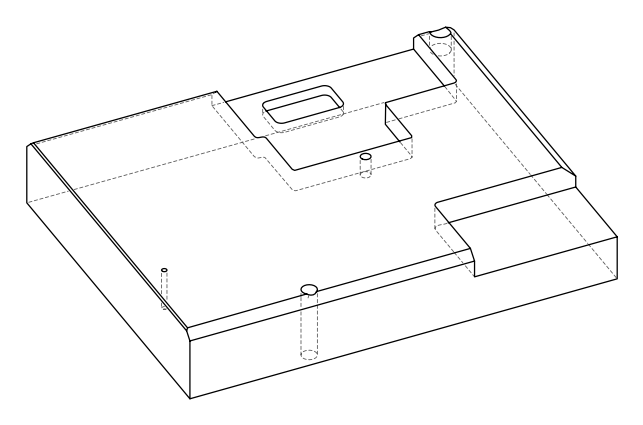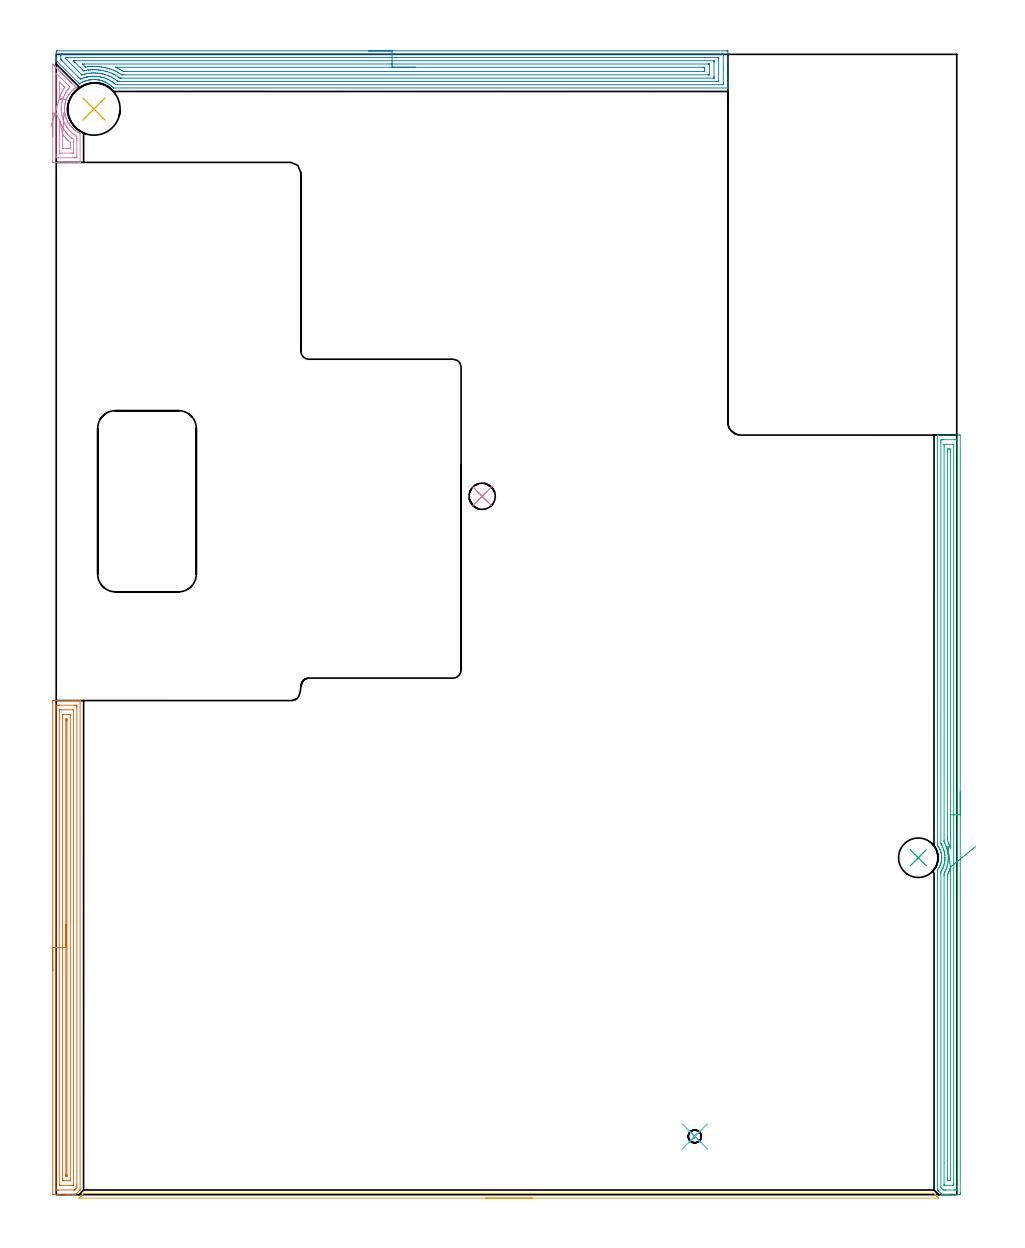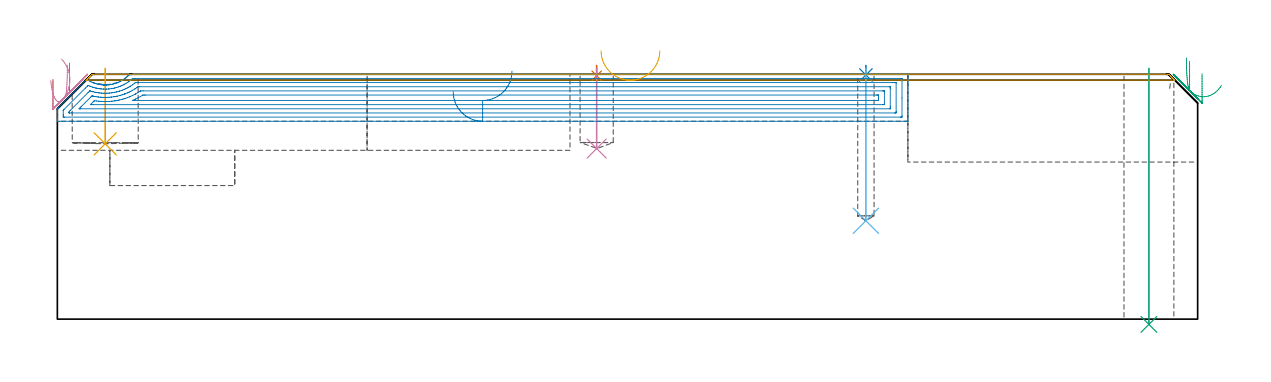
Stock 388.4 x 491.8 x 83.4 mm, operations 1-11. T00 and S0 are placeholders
(PLAN: 14 operations, 8 tool changes, 597.9 min)
(1 SPOT_DRILL | STEP1POCKET | NXT0321_9005460120000 | 0.03 min | 2 mm3)
(2 SPOT_DRILL_1 | STEP1POCKET_2 | NXT0321_9005460120000 | 0.03 min | 0 mm3)
(3 INDEXABLE_INSERT_DRILL_THROUGH_HOLE_FROM_SOLID | STEP1HOLE | NXT0302_005 | 0.35 min | 18882 mm3)
(4 DRILL_BLIND_HOLE_INTO_CENTER | STEP1POCKET | NXT0301_084 | 0.11 min | 2385 mm3)
(5 INDEXABLE_INSERT_DRILL_BLIND_HOLE_FROM_SOLID | STEP1POCKET_1 | NXT0302_016 | 0.1 min | 9302 mm3)
(6 DRILL_BLIND_HOLE_INTO_CENTER_1 | STEP1POCKET_2 | UGT0301_179 | 0.21 min | 1179 mm3)
(7 AREA_MILL | FG_CHAMFER_SURFACE | UGT0205_001 | 8.7 min | 15280 mm3)
(8 AREA_MILL_1 | FG_CHAMFER_SURFACE_1 | UGT0205_001 | 13.91 min | 37969 mm3)
(9 AREA_MILL_2 | FG_CHAMFER_SURFACE_2 | UGT0205_001 | 10.77 min | 15998 mm3)
(10 AREA_MILL_3 | FG_CHAMFER_SURFACE_3 | UGT0205_001 | 1.46 min | 2589 mm3)
(11 AREA_MILL_4 | FG_CHAMFER_SURFACE_4 | UGT0205_001 | 3.1 min | 733 mm3)
(12 MILL_CORNER_NOTCH_RECTANGULAR | CORNER_NOTCH_RECTANGULAR | NXT0201_013 | Follow Part, ap 2.5, ae 75% | 67.74 min | 483137 mm3)
(13 MILL_OPEN_POCKET | POCKET_OPEN | NXT0201_008 | Follow Part, ap 1.5, ae 75% | 488.67 min | 879252 mm3)
(14 MILL_RECTANGULAR_POCKET | POCKET_RECTANGULAR_STRAIGHT | UGT0201_133 | Follow Part, ap 3.75, ae 75% | 2.69 min | 39282 mm3)
(TOOL NXT0321_9005460120000 | NC Spot Drill, 142deg, 12mm, Carbide, Uncoated | D12 PA142 FL30 Z2)
(TOOL NXT0302_005 | Index. Insert Drill 17mm [880-D1700L20-05] | D17 PA176 FL85 Z2)
(TOOL NXT0301_084 | Carbide Drill 11.3mm [860.1-1130-034A1-MM 2214] | D11.3 PA140 FL55 Z2)
(TOOL NXT0302_016 | Index. Insert Drill 22.5mm [880-D2250L25-03] | D22.5 PA176 FL68 Z2)
(TOOL UGT0301_179 | Twist Drill 5.6 mm | D5.6 PA118 FL55 Z2)
(TOOL UGT0205_001 | Chamfer Mill 20 x 3 x 45 deg. | D20 FL50 Z2)
(TOOL NXT0201_013 | ENDMILL 10mm | D10 FL30 Z4)
(TOOL NXT0201_008 | ENDMILL 6mm [2P460-0600-NA 1630] | D6 FL26 Z6)
(TOOL UGT0201_133 | Carbide End Mill 15.0 | D15 FL30 Z4)
(OP 1 SPOT_DRILL)
G17 G21 G94 G90
T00 M6
G54
G17 G0 G90 X183.7 Y301.2 S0 M3
G43 Z93.4 H0
G94 G81 G98 Z82.914 F250. R86.4
G80
M5
M2
(OP 2 SPOT_DRILL_1)
G17 G21 G94 G90
T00 M6
G54
G17 G0 G90 X275.4 Y25.1 S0 M3
G43 Z93.4 H0
G94 G81 G98 Z83.159 F250. R86.4
G80
M5
M2
(OP 3 INDEXABLE_INSERT_DRILL_THROUGH_HOLE_FROM_SOLID)
G17 G21 G94 G90
T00 M6
G54
G17 G0 G90 X371.8 Y145.3 S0 M3
G43 Z93.4 H1
G94 G81 G98 Z-1.797 F250. R85.4
G80
M5
M2
(OP 4 DRILL_BLIND_HOLE_INTO_CENTER)
G17 G21 G94 G90
T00 M6
G54
G17 G0 G90 X183.7 Y301.2 S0 M3
G43 Z93.4 H1
G94 G81 G98 Z58.1 F250. R85.4
G80
M5
M2
(OP 5 INDEXABLE_INSERT_DRILL_BLIND_HOLE_FROM_SOLID)
G17 G21 G94 G90
T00 M6
G54
G17 G0 G90 X16.3 Y468.2 S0 M3
G43 Z93.4 H1
G94 G81 G98 Z59.7 F250. R85.4
G80
M5
M2
(OP 6 DRILL_BLIND_HOLE_INTO_CENTER_1)
G17 G21 G94 G90
T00 M6
G54
G17 G0 G90 X275.4 Y25.1 S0 M3
G43 Z93.4 H0
G94 G81 G98 Z33.5 F250. R85.4
G80
M5
M2
(OP 7 AREA_MILL)
G17 G21 G94 G90
T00 M6
G54
G17 G0 G90 X-1.5 Y96.55 S1061 M3
G43 Z93.4 H0
Z81.6
G94 G1 Y96.588 Z80.728 F250.
Y96.702 Z79.864
Y96.891 Z79.012
Y97.153 Z78.18
Y97.487 Z77.374
Y97.89 Z76.6
Y98.358 Z75.864
Y98.89 Z75.172
Y99.479 Z74.529
Y100.122 Z73.94
Y100.814 Z73.409
Y101.55 Z72.94
Y102.324 Z72.537
Y103.13 Z72.203
Y103.962 Z71.941
Y104.813 Z71.752
Y105.678 Z71.638
Y106.55 Z71.6
Y212.147
X-1.499 Y212.475 Z71.601
X-1.494 Y213.035 Z71.604
X-1.492 Y213.092 Z71.606
X-0.937 Y213.1 Z72.161
X7.068 Z80.163
X8.492 Z81.588
X8.847 Z81.942
X9.558 Z82.657
X9.85 Z82.95
X10.255 Y213.093 Z83.346
X10.297 Y213.09 Z83.388
X10.3 Y212.922 Z83.4
Y2.413
X10.294 Y1.996 Z83.392
X10.234 Y1.935 Z83.334
X10.181 Y1.881 Z83.28
X8.926 Y0.625 Z82.025
X8.403 Y0.103 Z81.5
X8.308 Y0.01 Z81.404
X8.047 Y0. Z81.147
X7.779 Z80.878
X7.068 Z80.163
X5.824 Z78.921
X5.289 Z78.384
X4.667 Z77.762
X-1.204 Z71.893
X-1.492 Y0.01 Z71.606
X-1.499 Y0.297 Z71.599
Y0.312
X-1.5 Y106.55 Z71.6
X-0.086 Z73.014
Y209.832
X-0.083 Y210.687 Z73.017
X-0.082 Y210.722 Z73.018
X-0.047 Y211.09 Z73.053
X0.434 Y211.098 Z73.534
X0.842 Y211.099 Z73.942
X1.321 Y211.1 Z74.421
X7.958 Y211.099 Z81.058
X8.439 Y211.097 Z81.539
X8.847 Y211.09 Z81.947
X8.882 Y210.687 Z81.982
X8.884 Y210.65 Z81.984
X8.886 Y209.793 Z81.986
Y4.162
X8.882 Y3.307 Z81.982
X8.881 Y3.274 Z81.981
X8.847 Y3.009 Z81.947
X8.553 Y2.708 Z81.653
X8.263 Y2.413 Z81.363
X8.108 Y2.262 Z81.208
X7.958 Y2.119 Z81.058
X7.836 Y2.01 Z80.936
X7.719 Y2.006 Z80.819
X7.478 Y2.001 Z80.578
X0.842 Z73.942
X0.361 Y2.003 Z73.461
X-0.047 Y2.01 Z73.053
X-0.082 Y2.413 Z73.018
X-0.084 Y2.45 Z73.016
X-0.086 Y3.307 Z73.014
Y106.55
X1.329 Z74.429
Y208.005
X1.33 Y208.408 Z74.43
X1.336 Y208.899 Z74.436
X1.339 Y209.09 Z74.439
X1.534 Y209.097 Z74.634
X1.732 Y209.099 Z74.832
X2.421 Y209.1 Z75.521
X7.268 Y209.099 Z80.368
X7.401 Y209.096 Z80.501
X7.449 Y209.092 Z80.549
X7.466 Y209.088 Z80.566
X7.467 Y209.082 Z80.567
X7.47 Y209.034 Z80.57
X7.471 Y208.899 Z80.571
Y4.69
X7.469 Y4.201 Z80.569
X7.467 Y4.1 Z80.567
X7.465 Y4.079 Z80.565
X7.451 Y4.063 Z80.551
X7.421 Y4.032 Z80.521
X7.26 Y4.009 Z80.36
X7.068 Y4.005 Z80.168
X6.379 Y4. Z79.479
X6.179 Z79.279
X1.532 Y4.001 Z74.632
X1.399 Y4.004 Z74.499
X1.351 Y4.008 Z74.451
X1.334 Y4.012 Z74.434
X1.333 Y4.018 Z74.433
X1.33 Y4.066 Z74.43
X1.329 Y4.201 Z74.429
Y106.55
X2.743 Z75.843
Y206.217
X2.747 Y206.985 Z75.847
X2.75 Y207.089 Z75.85
X2.852 Y207.093 Z75.952
X3.072 Y207.097 Z76.172
X3.511 Y207.1 Z76.611
X5.289 Z78.389
X5.733 Y207.098 Z78.833
X5.948 Y207.094 Z79.048
X6.049 Y207.09 Z79.149
X6.051 Y207.016 Z79.151
X6.057 Y206.34 Z79.157
Y206.217
Y6.883
X6.053 Y6.115 Z79.153
X6.05 Y6.011 Z79.15
X5.948 Y6.007 Z79.048
X5.729 Y6.003 Z78.829
X5.289 Y6. Z78.389
X3.511 Z76.611
X3.067 Y6.002 Z76.167
X2.852 Y6.006 Z75.952
X2.75 Y6.01 Z75.85
X2.749 Y6.084 Z75.849
X2.743 Y6.76 Z75.843
Y6.883
Y106.55
X4.157 Z77.257
Y204.673
X4.16 Y204.918 Z77.26
X4.164 Y205.079 Z77.264
X4.166 Y205.091 Z77.266
X4.172 Y205.095 Z77.272
X4.192 Y205.098 Z77.292
X4.233 Y205.099 Z77.333
X4.4 Z77.5
X4.627 Y205.095 Z77.727
X4.637 Y205.086 Z77.737
X4.64 Y205.082 Z77.74
X4.643 Y204.43 Z77.743
Y204.185
Y8.427
X4.64 Y8.182 Z77.74
X4.636 Y8.021 Z77.736
X4.634 Y8.008 Z77.734
X4.628 Y8.005 Z77.728
X4.608 Y8.002 Z77.708
X4.567 Y8.001 Z77.667
X4.4 Z77.5
X4.173 Y8.005 Z77.273
X4.163 Y8.014 Z77.263
X4.16 Y8.018 Z77.26
X4.157 Y8.67 Z77.257
Y8.915
Y106.55
Y107.422 Z77.295
Y108.286 Z77.409
Y109.138 Z77.598
Y109.97 Z77.86
Y110.776 Z78.194
Y111.55 Z78.597
Y112.286 Z79.065
Y112.978 Z79.596
Y113.621 Z80.186
Y114.21 Z80.829
Y114.741 Z81.521
Y115.21 Z82.257
Y115.613 Z83.031
Y115.947 Z83.837
Y116.209 Z84.669
Y116.398 Z85.52
Y116.512 Z86.385
Y116.55 Z87.257
G0 Z93.4
M5
M2
(OP 8 AREA_MILL_1)
G17 G21 G94 G90
T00 M6
G54
G17 G0 G90 X134.85 Y493.3 S1061 M3
G43 Z93.4 H0
Z77.4
G94 G1 X134.888 Z76.528 F250.
X135.002 Z75.663
X135.191 Z74.812
X135.453 Z73.98
X135.787 Z73.174
X136.19 Z72.4
X136.658 Z71.664
X137.19 Z70.972
X137.779 Z70.329
X138.422 Z69.739
X139.114 Z69.208
X139.85 Z68.74
X140.624 Z68.337
X141.43 Z68.003
X142.262 Z67.741
X143.113 Z67.552
X143.978 Z67.438
X144.85 Z67.4
X289.086
X289.492 Y493.296 Z67.403
X289.69 Y493.292 Z67.406
X289.7 Y493.089 Z67.608
Y481.047 Z79.649
Y480.438 Z80.256
Y479.887 Z80.81
Y479.554 Z81.142
Y479.003 Z81.693
Y478.67 Z82.025
Y478.005 Z82.694
Y477.666 Z83.034
Y477.317 Z83.374
X289.692 Y477.302 Z83.388
X289.533 Y477.3 Z83.4
X24.728
X24.602 Y477.304 Z83.39
X24.405 Y477.493 Z83.206
X24.332 Y477.567 Z83.133
X24.116 Y477.785 Z82.914
X23.912 Y477.98 Z82.719
X23.835 Y478.05 Z82.649
X23.801 Y478.081 Z82.617
X23.389 Y478.426 Z82.272
X23.077 Y478.67 Z82.025
X23.02 Y478.716 Z81.98
X22.678 Y478.962 Z81.736
X22.127 Y479.314 Z81.383
X21.684 Y479.568 Z81.129
X21.602 Y479.611 Z81.086
X21.235 Y479.807 Z80.893
X21.156 Y479.846 Z80.854
X21.127 Y479.858 Z80.841
X20.755 Y480.023 Z80.675
X20.342 Y480.193 Z80.507
X20.234 Y480.232 Z80.468
X19.897 Y480.351 Z80.346
X19.556 Y480.457 Z80.243
X19.45 Y480.488 Z80.209
X19.37 Y480.507 Z80.187
X19.08 Y480.582 Z80.112
X18.923 Y480.621 Z80.071
X18.656 Y480.692 Z80.006
X18.544 Y480.721 Z79.977
X18.476 Y480.733 Z79.966
X18.105 Y480.797 Z79.902
X17.779 Y480.844 Z79.855
X17.665 Y480.86 Z79.838
X17.583 Y480.867 Z79.828
X17.292 Y480.898 Z79.801
X17.219 Y480.906 Z79.793
X16.772 Y480.936 Z79.763
X16.68 Y480.939 Z79.759
X16.549 Y480.942 Z79.753
X16.256 Y480.946
X16.103 Y480.944 Z79.75
X16.08 Y480.943 Z79.751
X15.972 Y480.94 Z79.756
X15.894 Y480.935 Z79.755
X15.797 Y480.932 Z79.765
X15.755 Y480.93 Z79.769
X15.433 Y480.91 Z79.789
X14.987 Y480.865 Z79.831
X14.904 Y480.853 Z79.841
X14.663 Y480.821 Z79.876
X14.54 Y480.804 Z79.893
X14.094 Y480.727 Z79.967
X14.011 Y480.707 Z79.986
X13.628 Y480.619 Z80.075
X13.202 Y480.508 Z80.189
X12.754 Y480.37 Z80.329
X12.309 Y480.212 Z80.486
X11.87 Y480.034 Z80.665
X11.436 Y479.841 Z80.857
X11.332 Y479.786 Z80.91
X10.968 Y479.598 Z81.102
X10.524 Y479.35 Z81.349
X10.389 Y479.267 Z81.432
X10.135 Y479.112 Z81.586
X10.092 Y479.09 Z81.608
X10.039 Y479.061 Z81.634
X9.878 Y479.221 Z81.475
X9.546 Y479.554 Z81.146
X0.317 Y488.782 Z71.916
X0.263 Y488.836 Z71.861
X0.112 Y488.988 Z71.712
X0.019 Y489.083 Z71.617
X0.001 Y489.109 Z71.59
X0. Y489.278 Z71.421
Y489.334 Z71.365
Y490.162 Z70.533
Y492.262 Z68.435
X0.004 Y492.814 Z67.881
X0.009 Y493.291 Z67.405
X0.129 Y493.294 Z67.403
X0.615 Y493.3 Z67.4
X144.85
Y491.886 Z68.814
X287.299 Y491.885 Z68.815
X287.344
X287.69 Y491.878 Z68.822
X287.694 Y491.768 Z68.932
X287.699 Y491.535 Z69.165
X287.7 Y485.345 Z75.355
Y479.554 Z81.146
X287.698 Y479.16 Z81.54
X287.69 Y478.762 Z81.938
X287.688 Y478.72 Z81.98
X287.67 Y478.719 Z81.981
X287.618 Y478.716 Z81.984
X287.512 Y478.715 Z81.985
X287.299 Y478.714 Z81.986
X26.514 Y478.715 Z81.985
X26.469
X25.621 Y478.732 Z81.968
X25.099 Y479.187 Z81.513
X24.728 Y479.487 Z81.213
X24.64 Y479.554 Z81.146
X24.175 Y479.893 Z80.807
X23.835 Y480.12 Z80.58
X23.33 Y480.438 Z80.262
X22.942 Y480.66 Z80.04
X22.448 Y480.927 Z79.773
X22.049 Y481.111 Z79.589
X21.561 Y481.322 Z79.378
X21.156 Y481.479 Z79.221
X20.903 Y481.572 Z79.128
X20.263 Y481.774 Z78.926
X19.636 Y481.943 Z78.757
X19.37 Y482.007 Z78.693
X18.972 Y482.096 Z78.604
X18.499 Y482.184 Z78.516
X18.487 Y482.186 Z78.514
X18.344 Y482.206 Z78.494
X17.583 Y482.294 Z78.406
X17.486 Y482.303 Z78.397
X16.69 Y482.349 Z78.351
X16.543 Y482.352 Z78.348
X15.797 Y482.345 Z78.355
X15.663 Y482.339 Z78.361
X14.904 Y482.283 Z78.417
X14.833 Y482.276 Z78.424
X14.253 Y482.206 Z78.494
X14.043 Y482.174 Z78.526
X14.011 Y482.169 Z78.531
X13.619 Y482.096 Z78.604
X13.296 Y482.03 Z78.67
X13.216 Y482.013 Z78.687
X13.118 Y481.989 Z78.711
X12.584 Y481.851 Z78.849
X12.426 Y481.807 Z78.893
X12.225 Y481.746 Z78.954
X11.902 Y481.642 Z79.058
X11.332 Y481.441 Z79.259
X11.245 Y481.409 Z79.291
X11.03 Y481.322 Z79.378
X10.616 Y481.147 Z79.553
X10.542 Y481.117 Z79.583
X10.494 Y481.099 Z79.601
X10.472 Y481.092 Z79.608
X10.439 Y481.118 Z79.582
X10.23 Y481.322 Z79.378
X9.546 Y482.004 Z78.696
X2.272 Y489.278 Z71.422
X2.147 Y489.405 Z71.295
X2.067 Y489.49 Z71.21
X2.01 Y489.553 Z71.147
X2.007 Y489.576 Z71.124
X2.002 Y489.673 Z71.027
X2. Y491.046 Z69.654
X2.002 Y491.441 Z69.259
X2.01 Y491.838 Z68.862
X2.012 Y491.88 Z68.82
X2.03 Y491.881 Z68.819
X2.083 Y491.884 Z68.816
X2.189 Y491.885 Z68.815
X2.401 Y491.886 Z68.814
X144.85
Y490.472 Z70.228
X285.201 Y490.471 Z70.229
X285.513 Y490.469 Z70.231
X285.617 Y490.467 Z70.233
X285.69 Y490.463 Z70.237
X285.694 Y490.347 Z70.353
X285.698 Y490.162 Z70.538
X285.7 Y489.977 Z70.723
X285.699 Y480.254 Z80.446
X285.695 Y480.192 Z80.508
X285.69 Y480.144 Z80.556
X285.683 Y480.135 Z80.565
X285.669 Y480.133 Z80.567
X285.513 Y480.131 Z80.569
X284.933 Y480.129 Z80.571
X284.62 Y480.128 Z80.572
X27.407 Y480.129 Z80.571
X26.825 Y480.13 Z80.57
X26.671 Y480.133 Z80.567
X26.597 Y480.135 Z80.565
X26.514 Y480.196 Z80.504
X26.197 Y480.438 Z80.262
X25.621 Y480.871 Z79.829
X24.939 Y481.322 Z79.378
X24.728 Y481.455 Z79.245
X24.389 Y481.658 Z79.042
X23.835 Y481.955 Z78.745
X23.332 Y482.206 Z78.494
X22.942 Y482.384 Z78.316
X22.621 Y482.524 Z78.176
X22.049 Y482.744 Z77.956
X21.219 Y483.027 Z77.673
X21.156 Y483.047 Z77.653
X21.015 Y483.09 Z77.61
X20.263 Y483.285 Z77.415
X20. Y483.35 Z77.35
X19.37 Y483.483 Z77.217
X18.891 Y483.564 Z77.136
X18.476 Y483.618 Z77.082
X17.87 Y483.69 Z77.01
X17.583 Y483.714 Z76.986
X16.912 Y483.755 Z76.945
X16.69 Y483.764 Z76.936
X16.011 Y483.763 Z76.937
X15.797 Y483.76 Z76.94
X15.159 Y483.722 Z76.978
X14.904 Y483.702 Z76.998
X14.341 Y483.647 Z77.053
X14.011 Y483.605 Z77.095
X13.557 Y483.54 Z77.16
X13.118 Y483.465 Z77.235
X12.806 Y483.399 Z77.301
X12.225 Y483.263 Z77.437
X12.086 Y483.228 Z77.472
X11.571 Y483.09 Z77.61
X11.223 Y482.987 Z77.713
X11.076 Y482.945 Z77.755
X11.021 Y482.99 Z77.71
X10.916 Y483.09 Z77.61
X10.439 Y483.561 Z77.139
X4.456 Y489.544 Z71.156
X4.187 Y489.816 Z70.884
X4.021 Y489.99 Z70.71
X4.01 Y490.162 Z70.538
X4.002 Y490.345 Z70.355
X4.005 Y490.408 Z70.292
X4.01 Y490.456 Z70.244
X4.017 Y490.465 Z70.235
X4.031 Y490.467 Z70.233
X4.187 Y490.469 Z70.231
X4.767 Y490.471 Z70.229
X5.08 Y490.472 Z70.228
X144.85
Y489.057 Z71.643
X283.584
X283.637 Y489.056 Z71.644
X283.675 Y489.053 Z71.647
X283.69 Y489.051 Z71.649
X283.691 Y489.032 Z71.668
X283.696 Y488.828 Z71.872
X283.7 Y488.421 Z72.279
Y482.206 Z78.494
X283.694 Y481.778 Z78.922
X283.69 Y481.564 Z79.136
X283.684 Y481.549 Z79.151
X283.658 Y481.547 Z79.153
X283.6 Y481.544 Z79.156
X283.504 Y481.543 Z79.157
X28.078
X27.743 Y481.545 Z79.155
X27.575 Y481.547 Z79.153
X27.496 Y481.55 Z79.15
X27.407 Y481.608 Z79.092
X27.053 Y481.858 Z78.842
X26.541 Y482.206 Z78.494
X26.514 Y482.224 Z78.476
X26.462 Y482.258 Z78.442
X25.621 Y482.765 Z77.935
X25.029 Y483.09 Z77.61
X24.728 Y483.245 Z77.455
X24.416 Y483.399 Z77.301
X23.835 Y483.653 Z77.047
X23.052 Y483.974 Z76.726
X22.942 Y484.016 Z76.685
X22.877 Y484.039 Z76.661
X22.049 Y484.307 Z76.393
X21.569 Y484.449 Z76.251
X21.156 Y484.557 Z76.143
X20.369 Y484.753 Z75.947
X20.263 Y484.776 Z75.924
X19.872 Y484.858 Z75.842
X19.37 Y484.942 Z75.758
X19.27 Y484.957 Z75.743
X18.476 Y485.054 Z75.646
X18.253 Y485.079 Z75.621
X17.583 Y485.134 Z75.566
X17.287 Y485.152 Z75.548
X16.69 Y485.178 Z75.522
X16.367
X15.797 Y485.174 Z75.526
X15.491 Y485.161 Z75.539
X14.904 Y485.125 Z75.575
X14.654 Y485.105 Z75.595
X14.011 Y485.042 Z75.658
X13.844 Y485.023 Z75.677
X13.118 Y484.925 Z75.775
X13.06 Y484.916 Z75.784
X12.718 Y484.858 Z75.842
X12.308 Y484.775 Z75.925
X12.225 Y484.758 Z75.942
X12.094 Y484.73 Z75.97
X11.947 Y484.7 Z76.
X11.791 Y484.669 Z76.031
X11.754 Y484.704 Z75.996
X11.594 Y484.858 Z75.842
X11.332 Y485.117 Z75.583
X8.055 Y488.394 Z72.306
X7.759 Y488.692 Z72.008
X7.431 Y489.029 Z71.671
X7.418 Y489.051 Z71.649
X7.455 Y489.053 Z71.647
X7.556 Y489.055 Z71.645
X7.759 Y489.057 Z71.643
X7.982
X144.85
Y487.643 Z73.057
X281.182
X281.452 Y487.641 Z73.059
X281.631 Y487.638 Z73.062
X281.689 Y487.636 Z73.064
X281.692 Y487.628 Z73.072
X281.696 Y487.602 Z73.098
X281.698 Y487.51 Z73.19
X281.7 Y486.864 Z73.836
Y483.329 Z77.371
X281.699 Y483.09 Z77.61
X281.697 Y483.01 Z77.69
X281.694 Y482.97 Z77.73
X281.692 Y482.966 Z77.734
X281.662 Y482.963 Z77.737
X281.586 Y482.96 Z77.74
X281.317 Y482.957 Z77.743
X281.182
X29.194
X28.433 Y482.959 Z77.741
X28.369 Y482.961 Z77.739
X28.338 Y482.964 Z77.736
X28.301 Y482.984 Z77.716
X28.129 Y483.09 Z77.61
X27.407 Y483.541 Z77.159
X26.686 Y483.974 Z76.726
X26.514 Y484.072 Z76.628
X26.294 Y484.192 Z76.508
X25.621 Y484.524 Z76.176
X24.892 Y484.858 Z75.842
X24.728 Y484.927 Z75.773
X24.609 Y484.976 Z75.724
X23.835 Y485.275 Z75.425
X23.191 Y485.496 Z75.204
X22.942 Y485.574 Z75.126
X22.393 Y485.742 Z74.958
X22.049 Y485.836 Z74.864
X21.92 Y485.87 Z74.83
X21.156 Y486.052 Z74.648
X20.75 Y486.144 Z74.556
X20.263 Y486.24 Z74.46
X19.659 Y486.34 Z74.36
X19.37 Y486.379 Z74.321
X18.633 Y486.471 Z74.229
X18.476 Y486.486 Z74.214
X17.657 Y486.554 Z74.146
X17.583 Y486.558 Z74.142
X16.719 Y486.598 Z74.102
X15.797 Y486.594 Z74.106
X14.977 Y486.554 Z74.146
X14.904 Y486.549 Z74.151
X14.152 Y486.487 Z74.213
X14.011 Y486.472 Z74.228
X13.351 Y486.396 Z74.304
X12.709 Y486.313 Z74.387
X12.635 Y486.306 Z74.394
X12.605 Y486.305 Z74.395
X12.593 Y486.315 Z74.385
X12.484 Y486.417 Z74.283
X12.272 Y486.626 Z74.074
X12.225 Y486.673 Z74.027
X11.393 Y487.51 Z73.19
X11.332 Y487.576 Z73.124
X11.303 Y487.636 Z73.064
X12.225 Y487.643 Z73.057
X144.85
Y486.229 Z74.471
X278.77
X279.261 Y486.227 Z74.473
X279.669 Y486.223 Z74.477
X279.69 Y486.22 Z74.48
X279.696 Y486.196 Z74.504
X279.699 Y485.742 Z74.958
X279.7 Y485.308 Z75.392
X279.697 Y484.858 Z75.842
X279.691 Y484.433 Z76.267
X279.683 Y484.378 Z76.322
X279.63 Y484.376 Z76.324
X279.507 Y484.373 Z76.327
X279.261 Y484.372 Z76.328
X278.86 Y484.371 Z76.329
X30.087
X29.684 Y484.373 Z76.327
X29.194 Y484.377 Z76.323
X29.127 Y484.378 Z76.322
X29.05 Y484.418 Z76.282
X28.277 Y484.881 Z75.819
X27.407 Y485.361 Z75.339
X26.65 Y485.742 Z74.958
X26.514 Y485.806 Z74.894
X26.394 Y485.861 Z74.839
X25.587 Y486.211 Z74.489
X25.561 Y486.225 Z74.475
X25.566 Y486.227 Z74.473
X25.586 Y486.228 Z74.472
X25.621 Y486.229 Z74.471
X144.85
X145.722 Z74.509
X146.586 Z74.623
X147.438 Z74.812
X148.27 Z75.074
X149.076 Z75.408
X149.85 Z75.811
X150.586 Z76.279
X151.278 Z76.811
X151.921 Z77.4
X152.51 Z78.043
X153.041 Z78.735
X153.51 Z79.471
X153.913 Z80.245
X154.247 Z81.051
X154.509 Z81.883
X154.698 Z82.735
X154.812 Z83.599
X154.85 Z84.471
G0 Z93.4
M5
M2
(OP 9 AREA_MILL_2)
G17 G21 G94 G90
T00 M6
G54
G17 G0 G90 X389.9 Y173.8 S1061 M3
G43 Z93.4 H0
Z83.6
G94 G1 Y173.762 Z82.728 F250.
Y173.648 Z81.864
Y173.459 Z81.012
Y173.197 Z80.18
Y172.863 Z79.374
Y172.46 Z78.6
Y171.992 Z77.864
Y171.46 Z77.172
Y170.871 Z76.529
Y170.228 Z75.94
Y169.536 Z75.408
Y168.8 Z74.94
Y168.026 Z74.537
Y167.22 Z74.203
Y166.388 Z73.941
Y165.536 Z73.752
Y164.672 Z73.638
Y163.8 Z73.6
Y1.035
X389.899 Y0.628 Z73.601
X389.895 Y0.146 Z73.603
X389.892 Y0.009 Z73.606
X389.418 Y0. Z74.079
X385. Z78.494
X384.475 Z79.022
X384.116 Z79.38
X383.591 Z79.905
X383.233 Z80.262
X382.152 Y0.001 Z81.346
X382.128 Y0.003 Z81.369
X382.105 Y0.007 Z81.393
X382.067 Y0.032 Z81.431
X381.907 Y0.191 Z81.589
X381.769 Y0.33 Z81.73
X381.484 Y0.616 Z82.016
X380.586 Y1.514 Z82.914
X380.553 Y1.546 Z82.946
X380.171 Y1.931 Z83.328
X380.106 Y1.999 Z83.392
X380.1 Y2.417 Z83.4
Y139.213
X380.106 Y140.036 Z83.392
X380.152 Y140.107 Z83.346
X380.466 Y140.562 Z83.033
X380.582 Y140.745 Z82.917
X380.752 Y141.014 Z82.748
X380.828 Y141.151 Z82.672
X380.865 Y141.217 Z82.635
X380.972 Y141.448 Z82.524
X381.138 Y141.795 Z82.361
X381.191 Y141.907 Z82.308
X381.37 Y142.352 Z82.13
X381.52 Y142.801 Z81.976
X381.582 Y143.024 Z81.914
X381.638 Y143.232 Z81.855
X381.74 Y143.666 Z81.753
X381.742 Y143.683 Z81.75
X381.813 Y144.141 Z81.684
X381.818 Y144.186 Z81.679
X381.83 Y144.304 Z81.664
X381.862 Y144.588 Z81.634
X381.864 Y144.633 Z81.632
X381.872 Y144.815 Z81.617
X381.886 Y145.035 Z81.607
Y145.041
X381.885 Y145.176 Z81.601
X381.888 Y145.301 Z81.604
Y145.359 Z81.605
X381.887 Y145.471 Z81.601
Y145.482 Z81.602
X381.879 Y145.697 Z81.618
X381.869 Y145.929 Z81.629
X381.822 Y146.365 Z81.672
X381.821 Y146.375 Z81.673
X381.743 Y146.932 Z81.756
X381.665 Y147.269 Z81.831
X381.544 Y147.717 Z81.951
X381.5 Y147.86 Z81.999
X381.466 Y147.967 Z82.034
X381.404 Y148.153 Z82.092
X381.401 Y148.162 Z82.095
X381.227 Y148.612 Z82.271
X381.123 Y148.846 Z82.376
X381.03 Y149.056 Z82.47
X380.865 Y149.383 Z82.635
X380.81 Y149.48 Z82.69
X380.702 Y149.669 Z82.797
X380.53 Y149.95 Z82.968
X380.452 Y150.066 Z83.048
X380.445 Y150.076 Z83.055
X380.248 Y150.363 Z83.249
X380.207 Y150.424 Z83.289
X380.114 Y150.567 Z83.382
X380.109 Y150.82 Z83.391
X380.1 Y327.419 Z83.4
X380.103 Y327.592 Z83.388
X380.116 Y327.6 Z83.375
X380.491 Z83.009
X380.749 Z82.751
X381.466 Z82.029
X382.708 Z80.789
X384.116 Z79.379
X389.418 Z74.079
X389.683 Y327.598 Z73.814
X389.892 Y327.59 Z73.606
X389.899 Y327.379 Z73.599
X389.9 Y163.8 Z73.6
X388.486 Z75.014
Y3.36
X388.485 Y2.467 Z75.015
X388.483 Y2.417 Z75.017
X388.467 Y2.01 Z75.033
X388.06 Y2.003 Z75.44
X387.651 Y2.001 Z75.849
X387.179 Y2. Z76.321
X383.644 Z79.856
X383.233 Y2.001 Z80.267
X382.757 Y2.004 Z80.743
X382.557 Y2.01 Z80.943
X382.349 Y2.208 Z81.151
X382.136 Y2.417 Z81.364
X381.915 Y2.644 Z81.585
X381.521 Y3.055 Z81.979
X381.516 Y3.26 Z81.984
X381.515 Y3.311 Z81.985
X381.514 Y138.318 Z81.986
X381.52 Y139.158 Z81.98
X381.521 Y139.212 Z81.979
X381.831 Y139.736 Z81.669
X382.033 Y140.107 Z81.467
X382.099 Y140.233 Z81.401
X382.14 Y140.318 Z81.36
X382.349 Y140.763 Z81.151
X382.421 Y140.928 Z81.079
X382.45 Y141.001 Z81.05
X382.667 Y141.574 Z80.833
X382.775 Y141.895 Z80.725
X382.838 Y142.094 Z80.662
X382.882 Y142.249 Z80.618
X383.024 Y142.789 Z80.476
X383.047 Y142.883 Z80.453
X383.064 Y142.96 Z80.436
X383.125 Y143.289 Z80.375
X383.19 Y143.683 Z80.31
X383.196 Y143.72 Z80.304
X383.233 Y144.023 Z80.267
X383.277 Y144.532 Z80.223
X383.28 Y144.577 Z80.22
X383.296 Y144.989 Z80.204
X383.303 Y145.4 Z80.197
X383.301 Y145.471 Z80.199
X383.255 Y146.342 Z80.245
X383.253 Y146.365 Z80.247
X383.233 Y146.57 Z80.267
X383.139 Y147.259 Z80.361
X383.131 Y147.311 Z80.369
X383.12 Y147.374 Z80.38
X383.023 Y147.806 Z80.477
X382.935 Y148.153 Z80.565
X382.818 Y148.573 Z80.682
X382.664 Y149.047 Z80.836
X382.349 Y149.841 Z81.151
X382.306 Y149.942 Z81.194
X382.27 Y150.022 Z81.23
X382.002 Y150.555 Z81.498
X381.845 Y150.836 Z81.655
X381.639 Y151.194 Z81.861
X381.55 Y151.35 Z81.95
X381.53 Y151.388 Z81.97
X381.527 Y151.411 Z81.973
X381.525 Y151.463 Z81.975
X381.523 Y151.671 Z81.977
Y151.73
X381.514 Y324.24 Z81.986
X381.516 Y325.133 Z81.984
X381.517 Y325.183 Z81.983
X381.533 Y325.59 Z81.967
X381.94 Y325.597 Z81.56
X382.349 Y325.599 Z81.151
X382.821 Y325.6 Z80.679
X387.651 Y325.599 Z75.849
X388.126 Y325.597 Z75.374
X388.368 Y325.59 Z75.132
X388.479 Y325.576 Z75.021
X388.485 Y325.234 Z75.015
Y325.183
X388.486 Y163.8 Z75.014
X387.072 Z76.428
X387.071 Y4.791 Z76.429
X387.069 Y4.205 Z76.431
X387.066 Y4.052 Z76.434
X387.065 Y4.02 Z76.435
X387.036 Y4.01 Z76.464
X386.966 Y4.003 Z76.534
X386.767 Y4.001 Z76.733
X383.434 Z80.066
X383.233 Y4.004 Z80.267
X383.031 Y4.01 Z80.469
X382.99 Y4.021 Z80.51
X382.964 Y4.046 Z80.536
X382.939 Y4.072 Z80.561
X382.936 Y4.103 Z80.564
X382.933 Y4.205 Z80.567
X382.929 Y4.512 Z80.571
Y13.621
Y137.424
X382.93 Y137.73 Z80.57
X382.936 Y138.318 Z80.564
X382.941 Y138.466 Z80.559
X382.991 Y138.563 Z80.509
X383.233 Y139.035 Z80.267
X383.291 Y139.154 Z80.209
X383.319 Y139.212 Z80.181
X383.57 Y139.765 Z79.93
X383.712 Y140.107 Z79.788
X383.825 Y140.401 Z79.675
X384.046 Y141.001 Z79.454
X384.064 Y141.054 Z79.436
X384.116 Y141.22 Z79.384
X384.26 Y141.75 Z79.24
X384.297 Y141.895 Z79.203
X384.432 Y142.47 Z79.068
X384.495 Y142.789 Z79.005
X384.562 Y143.232 Z78.938
X384.62 Y143.683 Z78.88
X384.653 Y144.034 Z78.847
X384.693 Y144.577 Z78.807
X384.708 Y144.872 Z78.792
X384.714 Y145.471 Z78.786
X384.702 Y145.773 Z78.798
X384.667 Y146.365 Z78.833
X384.639 Y146.731 Z78.861
X384.572 Y147.259 Z78.928
X384.503 Y147.762 Z78.997
X384.426 Y148.153 Z79.074
X384.246 Y148.916 Z79.254
X384.211 Y149.047 Z79.289
X384.116 Y149.376 Z79.384
X383.929 Y149.942 Z79.571
X383.812 Y150.25 Z79.688
X383.57 Y150.836 Z79.93
X383.233 Y151.565 Z80.267
X383.151 Y151.73 Z80.349
X383.059 Y151.905 Z80.441
X382.965 Y152.089 Z80.535
X382.944 Y152.143 Z80.556
X382.942 Y152.178 Z80.558
X382.939 Y152.326 Z80.561
X382.938 Y152.624 Z80.562
X382.937 Y152.923 Z80.563
X382.929 Y322.809 Z80.571
X382.932 Y323.395 Z80.568
X382.934 Y323.548 Z80.566
X382.935 Y323.58 Z80.565
X382.964 Y323.59 Z80.536
X383.034 Y323.596 Z80.466
X383.233 Y323.599 Z80.267
X386.767 Z76.733
X386.97 Y323.597 Z76.53
X387.027 Y323.594 Z76.473
X387.059 Y323.59 Z76.441
X387.065 Y323.577 Z76.435
X387.068 Y323.498 Z76.432
X387.07 Y323.395 Z76.43
X387.071 Y323.088 Z76.429
Y322.501
X387.072 Y163.8 Z76.428
X385.657 Z77.843
Y149.278
X385.476 Y149.942 Z78.024
X385.406 Y150.186 Z78.094
X385.297 Y150.535 Z78.203
X385.194 Y150.836 Z78.306
X385. Y151.34 Z78.5
X384.84 Y151.73 Z78.66
X384.721 Y152.012 Z78.779
X384.44 Y152.624 Z79.06
X384.366 Y152.789 Z79.134
X384.359 Y152.952 Z79.141
X384.354 Y153.278 Z79.146
X384.352 Y153.518 Z79.148
X384.351 Y154.174 Z79.149
X384.344 Y320.713 Z79.156
X384.347 Y321.374 Z79.153
X384.35 Y321.59 Z79.15
X384.562 Y321.593 Z78.938
X385.007 Y321.6 Z78.493
X385.439 Y321.594 Z78.061
X385.649 Y321.59 Z77.851
X385.651 Y321.469 Z77.849
X385.656 Y320.943 Z77.844
X385.657 Y320.713 Z77.843
Y320.048
Y163.8
Y162.928 Z77.881
Y162.064 Z77.995
Y161.212 Z78.183
Y160.38 Z78.446
Y159.574 Z78.78
Y158.8 Z79.182
Y158.064 Z79.651
Y157.372 Z80.182
Y156.729 Z80.772
Y156.14 Z81.415
Y155.608 Z82.107
Y155.14 Z82.843
Y154.737 Z83.616
Y154.403 Z84.422
Y154.141 Z85.254
Y153.952 Z86.106
Y153.838 Z86.971
Y153.8 Z87.843
G0 X384.607 Y149.926 Z88.964
G1 X384.599 Y149.991 Z88.094
X384.601 Y149.981 Z87.222
X384.611 Y149.895 Z86.354
X384.63 Y149.734 Z85.496
X384.658 Y149.5 Z84.657
X384.695 Y149.194 Z83.84
X384.74 Y148.819 Z83.054
X384.794 Y148.377 Z82.304
X384.855 Y147.872 Z81.595
X384.923 Y147.307 Z80.934
X384.997 Y146.687 Z80.324
X385.078 Y146.017 Z79.771
X385.164 Y145.302 Z79.28
X385.255 Y144.547 Z78.852
X385.35 Y143.758 Z78.493
X385.448 Y142.94 Z78.205
X385.549 Y142.101 Z77.989
X385.652 Y141.246 Z77.848
X385.654 Y141.233 Z77.846
X385.656 Y141.001 Z77.844
X385.657 Y140.616 Z77.843
Y140.336
Y6.887
X385.653 Y6.226 Z77.847
X385.65 Y6.01 Z77.85
X385.438 Y6.006 Z78.062
X384.993 Y6. Z78.507
X384.561 Y6.006 Z78.939
X384.351 Y6.01 Z79.149
X384.349 Y6.131 Z79.151
X384.344 Y6.657 Z79.156
X384.343 Y6.887 Z79.157
Y7.552
Y136.53
X384.344 Y137.194 Z79.156
X384.346 Y137.424 Z79.154
X384.35 Y137.754 Z79.15
X384.448 Y137.983 Z79.052
X384.596 Y138.318 Z78.904
X384.721 Y138.601 Z78.779
X384.986 Y139.212 Z78.515
X384.99 Y139.223 Z78.51
X385. Y139.25 Z78.5
X385.227 Y139.877 Z78.273
X385.307 Y140.107 Z78.193
X385.372 Y140.308 Z78.128
X385.445 Y140.55 Z78.055
X385.588 Y141.043 Z77.912
X385.646 Y141.241 Z77.854
X385.652 Y141.246 Z77.848
X386.204 Y141.697 Z77.344
X386.787 Y142.174 Z76.905
X387.398 Y142.674 Z76.533
X388.032 Y143.192 Z76.231
X388.683 Y143.725 Z76.002
X389.348 Y144.268 Z75.846
X390.02 Y144.818 Z75.767
X390.696 Y145.37 Z75.763
X391.369 Y145.921 Z75.835
X392.034 Y146.465 Z75.983
X392.687 Y146.999 Z76.205
X393.323 Y147.519 Z76.5
X393.936 Y148.02 Z76.866
X394.522 Y148.5 Z77.298
X395.077 Y148.954 Z77.796
X395.596 Y149.378 Z78.354
X396.076 Y149.77 Z78.968
X396.512 Y150.127 Z79.634
G0 Z93.4
M5
M2
(OP 10 AREA_MILL_3)
G17 G21 G94 G90
T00 M6
G54
G17 G0 G90 X-1.5 Y456.4 S1061 M3
G43 Z93.4 H0
Z81.6
G94 G1 Y456.438 Z80.728 F250.
Y456.552 Z79.864
Y456.741 Z79.012
Y457.003 Z78.18
Y457.337 Z77.374
Y457.74 Z76.6
Y458.208 Z75.864
Y458.74 Z75.172
Y459.329 Z74.529
Y459.972 Z73.94
Y460.664 Z73.408
Y461.4 Z72.94
Y462.174 Z72.537
Y462.98 Z72.203
Y463.812 Z71.941
Y464.664 Z71.752
Y465.528 Z71.638
Y466.4 Z71.6
Y487.346
X-1.495 Y487.565 Z71.603
X-1.492 Y487.581 Z71.605
X-1.464 Y487.565 Z71.634
X-1.136 Y487.236 Z71.964
X-0.937 Y487.038 Z72.16
X-0.868 Y486.969 Z72.231
X-0.709 Y486.81 Z72.39
X-0.64 Y486.742 Z72.456
X-0.57 Y486.671 Z72.529
X-0.415 Y486.515 Z72.685
X-0.344 Y486.445 Z72.753
X-0.272 Y486.373 Z72.827
X-0.12 Y486.22 Z72.979
X-0.047 Y486.149 Z73.049
X0.026 Y486.074 Z73.125
X0.175 Y485.925 Z73.274
X0.249 Y485.852 Z73.346
X0.324 Y485.776 Z73.423
X0.47 Y485.63 Z73.569
X0.546 Y485.556 Z73.642
X0.622 Y485.478 Z73.721
X0.765 Y485.335 Z73.864
X0.842 Y485.26 Z73.938
X0.92 Y485.18 Z74.019
X1.06 Y485.04 Z74.159
X1.139 Y484.963 Z74.235
X1.218 Y484.882 Z74.318
X1.355 Y484.746 Z74.454
X1.435 Y484.667 Z74.531
X1.516 Y484.584 Z74.616
X1.65 Y484.451 Z74.749
X1.732 Y484.37 Z74.828
X1.815 Y484.286 Z74.914
X1.945 Y484.156 Z75.044
X2.028 Y484.074 Z75.124
X2.113 Y483.988 Z75.212
X2.239 Y483.861 Z75.339
X2.325 Y483.777 Z75.421
X2.411 Y483.69 Z75.51
X2.534 Y483.566 Z75.634
X2.621 Y483.481 Z75.717
X2.709 Y483.392 Z75.808
X2.829 Y483.271 Z75.929
X2.918 Y483.184 Z76.014
X3.007 Y483.093 Z76.106
X3.124 Y482.976 Z76.223
X3.214 Y482.888 Z76.31
X3.305 Y482.795 Z76.404
X3.419 Y482.681 Z76.518
X3.511 Y482.591 Z76.607
X3.603 Y482.497 Z76.702
X3.714 Y482.386 Z76.813
X3.807 Y482.295 Z76.903
X3.901 Y482.199 Z77.001
X4.009 Y482.091 Z77.108
X4.104 Y481.998 Z77.2
X4.199 Y481.901 Z77.299
X4.304 Y481.797 Z77.403
X4.4 Y481.702 Z77.496
X4.497 Y481.603 Z77.597
X4.599 Y481.502 Z77.698
X4.696 Y481.405 Z77.792
X4.795 Y481.305 Z77.895
X4.894 Y481.207 Z77.993
X4.993 Y481.109 Z78.089
X5.093 Y481.007 Z78.193
X5.188 Y480.912 Z78.288
X5.289 Y480.812 Z78.385
X5.392 Y480.709 Z78.491
X5.483 Y480.617 Z78.583
X5.586 Y480.516 Z78.682
X5.69 Y480.411 Z78.789
X5.778 Y480.322 Z78.878
X5.882 Y480.219 Z78.978
X5.988 Y480.112 Z79.087
X6.073 Y480.027 Z79.173
X6.179 Y479.923 Z79.275
X6.286 Y479.814 Z79.385
X6.368 Y479.732 Z79.468
X6.475 Y479.627 Z79.571
X6.584 Y479.516 Z79.684
X6.663 Y479.437 Z79.762
X6.772 Y479.33 Z79.868
X7.958 Y478.144 Z81.054
X8.477 Y477.624 Z81.575
X8.514 Y477.588 Z81.609
X8.54 Y477.555 Z81.628
X8.472 Y477.5 Z81.568
X8.415 Y477.46 Z81.513
X8.402 Y477.451 Z81.501
X7.983 Y477.144 Z81.083
X7.922 Y477.099 Z81.022
X7.669 Y476.896 Z80.768
X7.597 Y476.833 Z80.695
X7.513 Y476.76 Z80.609
X7.361 Y476.629 Z80.46
X7.279 Y476.559 Z80.379
X6.902 Y476.208 Z79.999
X6.786 Y476.089 Z79.883
X6.433 Y475.707 Z79.53
X6.092 Y475.316 Z79.191
X5.9 Y475.074 Z79.
X5.586 Y474.629 Z78.681
X5.456 Y474.449 Z78.555
X5.439 Y474.424 Z78.537
X5.289 Y474.184 Z78.387
X5.178 Y474.001 Z78.272
X5.017 Y473.745 Z78.114
X4.9 Y473.533 Z77.997
X4.719 Y473.175 Z77.819
X4.676 Y473.089 Z77.776
X4.472 Y472.641 Z77.568
X4.4 Y472.467 Z77.499
X4.335 Y472.306 Z77.435
X4.298 Y472.213 Z77.397
X4.294 Y472.203 Z77.393
X4.271 Y472.14 Z77.37
X4.132 Y471.762 Z77.23
X3.995 Y471.305 Z77.093
X3.871 Y470.842 Z76.971
X3.807 Y470.546 Z76.904
X3.778 Y470.413 Z76.875
X3.698 Y469.966 Z76.792
X3.634 Y469.521 Z76.732
X3.59 Y469.075 Z76.688
X3.564 Y468.602 Z76.66
X3.553 Y468.183 Z76.647
X3.561 Y467.908 Z76.655
X3.564 Y467.737 Z76.663
X3.592 Y467.292 Z76.69
X3.602 Y467.187 Z76.701
X3.638 Y466.845 Z76.736
X3.703 Y466.4 Z76.798
X3.756 Y466.107 Z76.853
X3.784 Y465.953 Z76.881
X3.883 Y465.508 Z76.982
X3.894 Y465.467 Z76.994
X4.001 Y465.072 Z77.099
X4.139 Y464.617 Z77.237
X4.253 Y464.309 Z77.352
X4.305 Y464.169 Z77.403
X4.383 Y463.975 Z77.483
X4.4 Y463.933 Z77.5
X4.486 Y463.725 Z77.582
X4.49 Y463.717 Z77.586
X4.692 Y463.277 Z77.791
X4.917 Y462.834 Z78.014
X5.017 Y462.655 Z78.114
X5.191 Y462.376 Z78.286
X5.289 Y462.214 Z78.387
X5.458 Y461.942 Z78.556
X5.586 Y461.758 Z78.682
X5.673 Y461.63 Z78.772
X5.859 Y461.38 Z78.958
X5.9 Y461.324 Z79.
X5.94 Y461.275 Z79.04
X6.12 Y461.05 Z79.219
X6.447 Y460.676 Z79.545
X6.668 Y460.438 Z79.765
X6.786 Y460.311 Z79.883
X6.935 Y460.159 Z80.033
X7.315 Y459.809 Z80.415
X7.513 Y459.64 Z80.609
X7.623 Y459.544 Z80.722
X7.669 Y459.504 Z80.768
X7.965 Y459.267 Z81.063
X7.994 Y459.246 Z81.093
X8.258 Y459.055 Z81.354
X8.415 Y458.948 Z81.513
X8.554 Y458.853 Z81.652
X9.23 Y458.434 Z82.328
X9.292 Y458.396 Z82.389
X9.325 Y458.376 Z82.423
X9.37 Y458.351 Z82.469
X9.438 Y458.314 Z82.537
X9.997 Y458.031 Z83.096
X10.088 Y457.988 Z83.188
X10.268 Y457.904 Z83.368
X10.293 Y457.883 Z83.393
X10.3 Y457.457 Z83.4
Y445.384
X10.297 Y445.21 Z83.388
X10.253 Y445.206 Z83.344
X9.836 Y445.2 Z82.936
X9.58 Z82.679
X8.847 Z81.942
X7.592 Z80.689
X6.179 Z79.275
X-1.199 Z71.899
X-1.492 Y445.21 Z71.606
X-1.499 Y445.503 Z71.599
Y445.515
X-1.5 Y466.4 Z71.6
X-0.086 Z73.014
X-0.085 Y483.353 Z73.015
X-0.084 Y483.392 Z73.016
X-0.081 Y483.426 Z73.019
X-0.047 Y483.685 Z73.053
X0.255 Y483.392 Z73.355
X0.842 Y482.808 Z73.942
X1.153 Y482.497 Z74.253
X5.289 Y478.36 Z78.389
X5.618 Y478.026 Z78.718
X5.932 Y477.697 Z79.032
X5.783 Y477.529 Z78.883
X5.43 Y477.131 Z78.53
X5.365 Y477.056 Z78.465
X5.289 Y476.966 Z78.389
X4.966 Y476.562 Z78.066
X4.726 Y476.237 Z77.826
X4.59 Y476.046 Z77.69
X4.4 Y475.769 Z77.5
X4.234 Y475.51 Z77.334
X4.13 Y475.343 Z77.23
X3.898 Y474.954 Z76.998
X3.625 Y474.449 Z76.725
X3.601 Y474.403 Z76.701
X3.586 Y474.373 Z76.686
X3.511 Y474.214 Z76.611
X3.218 Y473.554 Z76.318
X3.047 Y473.126 Z76.147
X2.875 Y472.66 Z75.975
X2.621 Y471.823 Z75.721
X2.609 Y471.778 Z75.709
X2.606 Y471.766 Z75.706
X2.443 Y471.051 Z75.543
X2.407 Y470.871 Z75.507
X2.307 Y470.293 Z75.407
X2.263 Y469.977 Z75.363
X2.21 Y469.496 Z75.31
X2.177 Y469.083 Z75.277
X2.155 Y468.657 Z75.255
X2.143 Y468.189 Z75.243
X2.154 Y467.764 Z75.254
X2.178 Y467.294 Z75.278
X2.219 Y466.804 Z75.319
X2.265 Y466.4 Z75.365
X2.363 Y465.765 Z75.463
X2.411 Y465.506 Z75.511
X2.608 Y464.625 Z75.708
X2.611 Y464.611 Z75.711
X2.621 Y464.575 Z75.721
X2.883 Y463.717 Z75.983
X3.053 Y463.257 Z76.153
X3.228 Y462.823 Z76.328
X3.511 Y462.191 Z76.611
X3.638 Y461.929 Z76.738
X3.77 Y461.668 Z76.87
X4.148 Y461.034 Z77.248
X4.4 Y460.627 Z77.5
X4.597 Y460.338 Z77.697
X4.736 Y460.14 Z77.836
X4.974 Y459.826 Z78.074
X5.289 Y459.439 Z78.389
X5.455 Y459.246 Z78.555
X5.801 Y458.869 Z78.901
X6.179 Y458.479 Z79.279
X6.31 Y458.351 Z79.41
X6.715 Y457.996 Z79.815
X7.068 Y457.698 Z80.168
X7.374 Y457.457 Z80.474
X7.958 Y457.05 Z81.058
X8.724 Y456.563 Z81.824
X8.847 Y456.482 Z81.947
X8.883 Y455.668 Z81.983
X8.885 Y455.631 Z81.985
X8.886 Y454.774 Z81.986
Y448.475
X8.883 Y447.62 Z81.983
X8.882 Y447.585 Z81.982
X8.847 Y447.21 Z81.947
X8.373 Y447.203 Z81.473
X7.958 Y447.201 Z81.058
X7.486 Y447.2 Z80.586
X0.842 Y447.201 Z73.942
X0.368 Y447.203 Z73.468
X-0.047 Y447.21 Z73.053
X-0.082 Y447.585 Z73.018
X-0.083 Y447.62 Z73.017
X-0.086 Y448.475 Z73.014
Y466.4
X1.331 Y463.727 Z74.431
X1.337 Y463.717 Z74.437
X1.557 Y462.999 Z74.657
X1.617 Y462.823 Z74.717
X1.732 Y462.504 Z74.832
X1.961 Y461.929 Z75.061
X2.129 Y461.529 Z75.229
X2.358 Y461.034 Z75.458
X2.621 Y460.511 Z75.721
X2.752 Y460.272 Z75.852
X2.828 Y460.14 Z75.928
X3.132 Y459.626 Z76.232
X3.372 Y459.246 Z76.472
X3.428 Y459.162 Z76.528
X3.511 Y459.044 Z76.611
X4.018 Y458.351 Z77.118
X4.4 Y457.885 Z77.5
X4.598 Y457.656 Z77.698
X4.777 Y457.457 Z77.877
X5.289 Y456.921 Z78.389
X5.671 Y456.563 Z78.771
X6.179 Y456.119 Z79.279
X6.742 Y455.668 Z79.842
X7.068 Y455.432 Z80.168
X7.451 Y455.159 Z80.551
X7.464 Y454.774 Z80.564
X7.469 Y454.372 Z80.569
X7.471 Y453.88 Z80.571
Y453.475
Y450.303
X7.47 Y449.899 Z80.57
X7.467 Y449.408 Z80.567
X7.464 Y449.215 Z80.564
X7.271 Y449.205 Z80.371
X7.068 Y449.202 Z80.168
X6.386 Y449.2 Z79.486
X1.732 Y449.201 Z74.832
X1.524 Y449.203 Z74.624
X1.386 Y449.207 Z74.486
X1.341 Y449.21 Z74.441
X1.335 Y449.227 Z74.435
X1.333 Y449.274 Z74.433
X1.33 Y449.408 Z74.43
X1.329 Y449.897 Z74.429
X1.328 Y450.303 Z74.428
X1.329 Y463.228 Z74.429
X1.33 Y463.717 Z74.43
X1.331 Y463.727 Z74.431
X2.752 Y457.277 Z75.852
X2.773 Y457.251 Z75.873
X2.856 Y457.143 Z75.956
X2.939 Y457.034 Z76.039
X3.005 Y456.948 Z76.105
X3.141 Y456.775 Z76.241
X3.313 Y456.563 Z76.413
X3.511 Y456.33 Z76.611
X4.11 Y455.668 Z77.21
X4.4 Y455.365 Z77.5
X4.699 Y455.075 Z77.799
X5.021 Y454.774 Z78.121
X5.289 Y454.539 Z78.389
X6.05 Y453.88 Z79.15
X6.056 Y453.109 Z79.156
X6.057 Y452.986 Z79.157
Y452.214
Y452.091
X6.052 Y451.324 Z79.152
X6.05 Y451.218 Z79.15
X5.954 Y451.21 Z79.054
X5.733 Y451.206 Z78.833
X5.289 Y451.2 Z78.389
X3.511 Z76.611
X3.066 Y451.205 Z76.166
X2.846 Y451.21 Z75.946
X2.75 Y451.217 Z75.85
X2.743 Y452.091 Z75.843
Y456.685
X2.747 Y457.146 Z75.847
X2.749 Y457.239 Z75.849
X2.752 Y457.277 Z75.852
X2.812 Y458.141 Z75.95
X2.871 Y458.994 Z76.123
X2.928 Y459.829 Z76.37
X2.984 Y460.639 Z76.689
X3.038 Y461.418 Z77.077
X3.09 Y462.161 Z77.532
X3.138 Y462.861 Z78.051
X3.183 Y463.513 Z78.628
X3.224 Y464.113 Z79.26
X3.262 Y464.656 Z79.943
X3.295 Y465.137 Z80.67
X3.324 Y465.553 Z81.436
X3.348 Y465.9 Z82.236
X3.367 Y466.177 Z83.063
X3.381 Y466.381 Z83.911
X3.39 Y466.511 Z84.773
X3.394 Y466.565 Z85.644
X3.392 Y466.543 Z86.516
G0 X1.418 Y472.646 Z88.575
G1 X1.996 Y472.556 Z87.928
X2.517 Y472.474 Z87.233
X2.976 Y472.402 Z86.494
X3.369 Y472.34 Z85.718
X3.694 Y472.289 Z84.91
X3.948 Y472.25 Z84.076
X4.129 Y472.221 Z83.224
X4.237 Y472.204 Z82.358
X4.269 Y472.199 Z81.486
X4.226 Y472.206 Z80.615
X4.109 Y472.224 Z79.751
X3.917 Y472.254 Z78.9
X3.653 Y472.296 Z78.07
X3.318 Y472.348 Z77.266
X2.916 Y472.412 Z76.494
X2.448 Y472.485 Z75.762
X1.919 Y472.568 Z75.073
X1.333 Y472.66 Z74.433
X1.332 Z74.432
X1.331 Y472.667 Z74.431
X1.329 Y473.065 Z74.429
X1.328 Y473.554 Z74.428
X1.329 Y479.409 Z74.429
X1.33 Y479.581 Z74.43
X1.334 Y479.814 Z74.434
X1.335 Y479.847 Z74.435
X1.379 Y479.814 Z74.479
X1.559 Y479.64 Z74.659
X3.175 Y478.026 Z76.275
X3.341 Y477.855 Z76.441
X3.511 Y477.678 Z76.611
X3.631 Y477.538 Z76.731
X3.365 Y477.131 Z76.465
X3.078 Y476.672 Z76.178
X2.811 Y476.237 Z75.911
X2.742 Y476.116 Z75.842
X2.621 Y475.89 Z75.721
X2.437 Y475.528 Z75.537
X2.347 Y475.343 Z75.447
X2.155 Y474.917 Z75.255
X1.949 Y474.449 Z75.049
X1.886 Y474.294 Z74.986
X1.732 Y473.901 Z74.832
X1.639 Y473.647 Z74.739
X1.608 Y473.554 Z74.708
X1.494 Y473.188 Z74.594
X1.426 Y472.967 Z74.526
X1.334 Y472.66 Z74.434
X1.089 Y471.848 Z74.228
X0.84 Y471.023 Z74.098
X0.588 Y470.189 Z74.043
X0.336 Y469.354 Z74.064
X0.086 Y468.524 Z74.161
X-0.161 Y467.705 Z74.333
X-0.403 Y466.904 Z74.579
X-0.638 Y466.126 Z74.897
X-0.864 Y465.378 Z75.285
X-1.079 Y464.665 Z75.74
X-1.282 Y463.993 Z76.257
X-1.471 Y463.366 Z76.834
X-1.644 Y462.79 Z77.465
X-1.802 Y462.269 Z78.147
X-1.941 Y461.807 Z78.874
X-2.062 Y461.407 Z79.639
X-2.163 Y461.072 Z80.439
X-2.243 Y460.805 Z81.266
G0 Z93.4
M5
M2
(OP 11 AREA_MILL_4)
G17 G21 G94 G90
T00 M6
G54
G17 G0 G90 X205.2 Y-1.5 S1061 M3
G43 Z93.4 H0
Z91.4
G94 G1 X205.162 Z90.528 F250.
X205.048 Z89.663
X204.859 Z88.812
X204.597 Z87.98
X204.263 Z87.174
X203.86 Z86.4
X203.392 Z85.664
X202.86 Z84.972
X202.271 Z84.329
X201.628 Z83.74
X200.936 Z83.208
X200.2 Z82.74
X199.426 Z82.337
X198.62 Z82.003
X197.788 Z81.741
X196.937 Z81.552
X196.072 Z81.438
X195.2 Z81.4
X10.037
X9.814 Y-1.497 Z81.401
X9.812 Y-1.495 Z81.403
X9.814 Y-1.485 Z81.413
X10.198 Y-1.103 Z81.797
X10.354 Y-0.944 Z81.952
X10.409 Y-0.89 Z82.009
X10.597 Y-0.703 Z82.196
X10.65 Y-0.648 Z82.249
X10.707 Y-0.593 Z82.306
X10.892 Y-0.408 Z82.491
X10.947 Y-0.352 Z82.545
X11.004 Y-0.295 Z82.604
X11.187 Y-0.113 Z82.786
X11.243 Y-0.056 Z82.841
X11.302 Y0.003 Z82.901
X11.688 Y0.389 Z83.287
X11.723 Y0.423 Z83.323
X11.795 Y0.494 Z83.392
X12.195 Y0.5 Z83.4
X378.206
X378.605 Y0.494 Z83.392
X378.677 Y0.423 Z83.323
X378.712 Y0.389 Z83.287
X379.098 Y0.003 Z82.901
X379.157 Y-0.056 Z82.841
X379.213 Y-0.113 Z82.786
X379.396 Y-0.295 Z82.604
X379.453 Y-0.352 Z82.545
X379.508 Y-0.408 Z82.491
X379.693 Y-0.593 Z82.306
X379.75 Y-0.648 Z82.249
X379.803 Y-0.703 Z82.196
X379.991 Y-0.891 Z82.008
X380.046 Y-0.944 Z81.952
X380.203 Y-1.102 Z81.797
X380.289 Y-1.188 Z81.711
X380.49 Y-1.389 Z81.509
X380.586 Y-1.486 Z81.411
X380.588 Y-1.495 Z81.402
X380.586 Y-1.499 Z81.399
X380.363 Y-1.5 Z81.4
X195.2
X194.328 Z81.438
X193.464 Z81.552
X192.612 Z81.741
X191.78 Z82.003
X190.974 Z82.337
X190.2 Z82.74
X189.464 Z83.208
X188.772 Z83.74
X188.129 Z84.329
X187.54 Z84.972
X187.009 Z85.664
X186.54 Z86.4
X186.137 Z87.174
X185.803 Z87.98
X185.541 Z88.812
X185.352 Z89.663
X185.238 Z90.528
X185.2 Z91.4
G0 Z93.4
M5
M2
